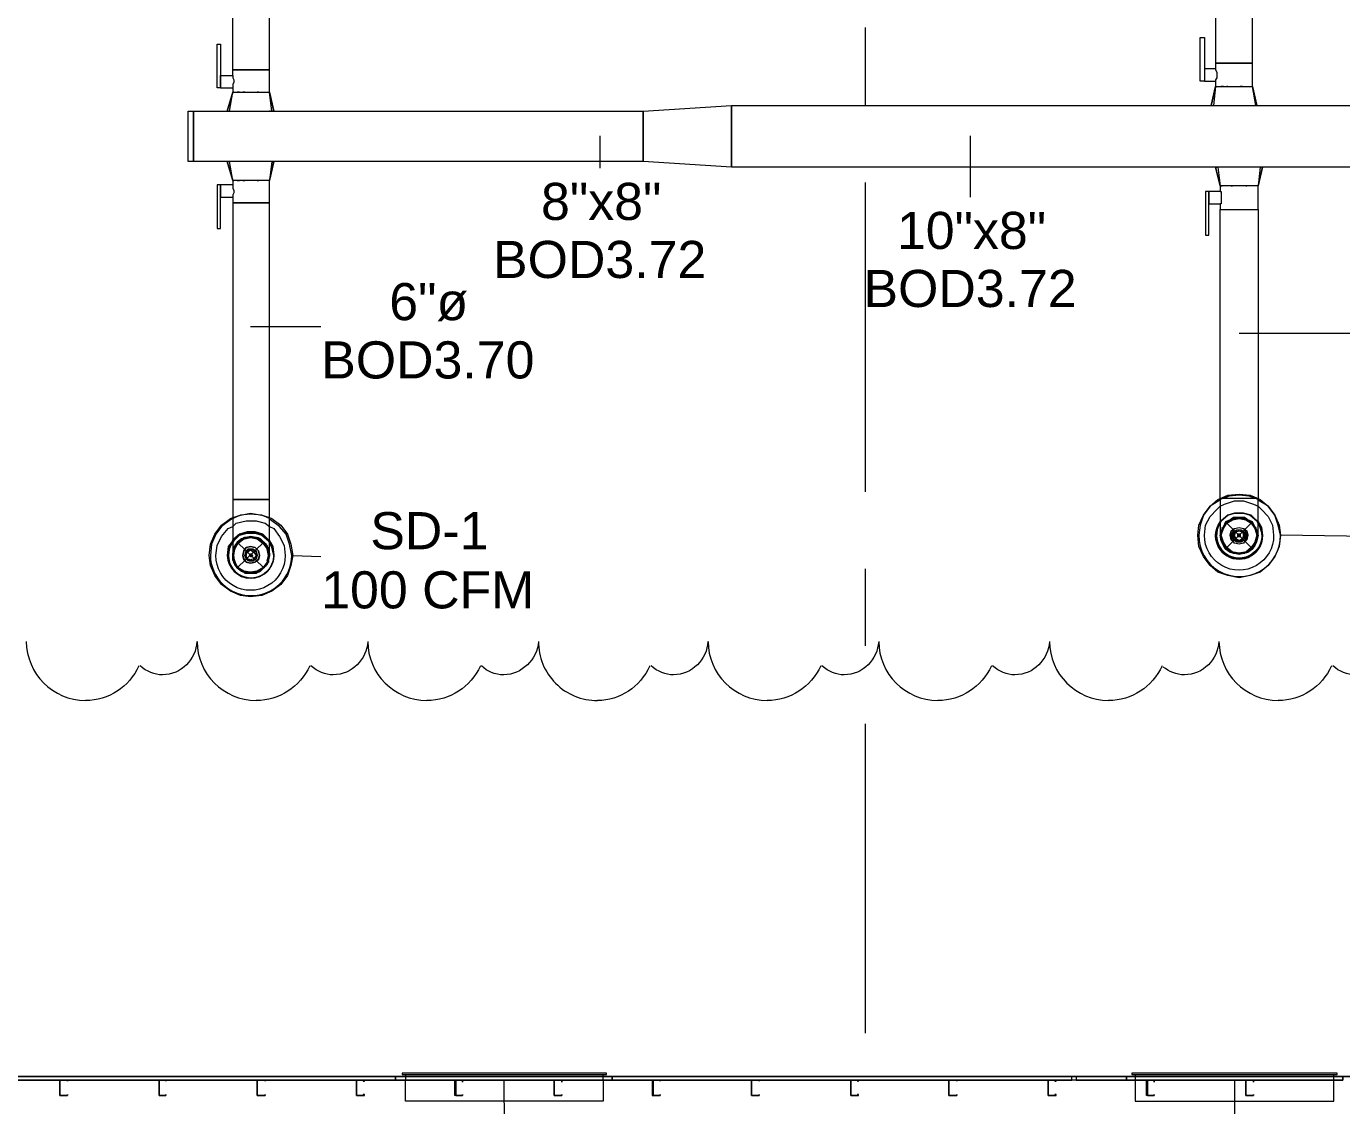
# Model space of a CAD drawing. Header units: metres. Extents: x 39 to 278, y -7 to 151.
# Drawn here: x 82.61 to 88.01, y 36.46 to 40.89 of the extents above; entities that cross this region are included whole.
import ezdxf

# ---------------------------------------------------------------- set-up
doc = ezdxf.new("R2010")
doc.units = ezdxf.units.M
doc.layers.add('HVAC - Ductos', color=5, linetype='Continuous', lineweight=50)
doc.layers.add('PDF_Geometry', color=7, linetype='Continuous', true_color=0xaaaaaa)
doc.layers.add('PDF_Text', color=7, linetype='Continuous')
doc.styles.add('PDF Helvetica', font='')
doc.styles.get('PDF Helvetica').set_extended_font_data('Helvetica')

msp = doc.modelspace()

# ---------------------------------------------------------------- linework, layer by layer
at = {"layer": 'HVAC - Ductos', "lineweight": 0}
for points in [[(83.4041, 40.6396), (83.4041, 40.6442), (83.4041, 40.6488), (83.4041, 40.658), (83.4041, 40.6625), (83.4041, 40.6671), (83.4041, 40.6763), (83.4041, 40.6809), (83.4041, 40.6855), (83.4545, 40.6855), (83.4545, 40.7084), (83.4637, 40.7084), (83.4728, 40.7084), (83.4912, 40.7084), (83.5096, 40.7084), (83.5278, 40.7084), (83.5508, 40.7084), (83.5691, 40.7084), (83.5828, 40.7084), (83.5966, 40.7084), (83.6012, 40.7084), (83.6058, 40.7084), (83.6058, 41.8863)], [(83.4362, 40.5388), (83.4316, 40.5388), (83.4545, 40.6167), (83.4591, 40.6167), (83.4637, 40.6167), (83.4728, 40.6167), (83.4912, 40.6167), (83.5096, 40.6167), (83.5278, 40.6167), (83.5508, 40.6167), (83.5691, 40.6167), (83.5828, 40.6167), (83.5966, 40.6167), (83.6012, 40.6167), (83.6058, 40.6167), (83.6058, 40.7084), (83.6012, 40.7084), (83.5966, 40.7084), (83.5828, 40.7084), (83.5691, 40.7084), (83.5508, 40.7084), (83.5278, 40.7084), (83.5096, 40.7084), (83.4912, 40.7084), (83.4728, 40.7084), (83.4637, 40.7084), (83.4545, 40.7084), (83.4545, 41.8863)], [(87.4925, 41.8359), (87.4925, 40.7359), (87.4925, 40.713), (87.4467, 40.713), (87.4467, 40.7084), (87.4467, 40.7038), (87.4467, 40.6992), (87.4467, 40.6946), (87.4467, 40.6855), (87.4467, 40.6809), (87.4467, 40.6763), (87.4467, 40.6717), (87.4467, 40.6671), (87.4467, 40.6625), (87.4925, 40.6625), (87.4925, 40.6396), (87.4833, 40.5617)], [(87.4741, 40.5617), (87.4925, 40.6396), (87.4971, 40.6396), (87.5017, 40.6396), (87.5154, 40.6396), (87.5292, 40.6396), (87.5475, 40.6396), (87.5704, 40.6396), (87.5887, 40.6396), (87.6071, 40.6396), (87.6208, 40.6396), (87.6346, 40.6396), (87.6391, 40.6396), (87.6437, 40.6396), (87.6437, 40.7359), (87.6346, 40.7359), (87.6208, 40.7359), (87.6071, 40.7359), (87.5887, 40.7359), (87.5704, 40.7359), (87.5475, 40.7359), (87.5292, 40.7359), (87.5154, 40.7359), (87.5017, 40.7359), (87.4971, 40.7359), (87.4925, 40.7359), (87.4971, 40.7359), (87.5017, 40.7359), (87.5154, 40.7359), (87.5292, 40.7359), (87.5475, 40.7359), (87.5704, 40.7359), (87.5887, 40.7359), (87.6071, 40.7359), (87.6208, 40.7359), (87.6346, 40.7359), (87.6437, 40.7359), (87.6437, 41.8359)], [(87.4925, 40.713), (87.4925, 40.7084), (87.4971, 40.6992), (87.4971, 40.69), (87.4971, 40.6855), (87.4971, 40.6763), (87.4925, 40.6671), (87.4925, 40.6625)], [(83.4545, 40.6855), (83.4545, 40.6809), (83.4545, 40.6763), (83.4591, 40.6671), (83.4591, 40.658), (83.4545, 40.6488), (83.4545, 40.6442), (83.4545, 40.6396), (83.4545, 40.635)], [(87.4925, 40.6396), (87.4741, 40.5617), (87.4787, 40.5617), (87.4833, 40.5617), (87.4925, 40.5617)], [(87.4971, 40.6396), (87.4971, 40.6396)], [(87.4971, 40.6396), (87.4971, 40.6396)], [(87.6621, 40.5617), (87.6437, 40.6396), (87.6621, 40.5617)], [(87.6575, 40.5617), (87.6437, 40.6396)], [(83.4041, 40.635), (83.4545, 40.635), (83.4545, 40.6167), (83.4591, 40.6167), (83.4545, 40.6167)], [(83.4408, 40.5388), (83.4545, 40.6167), (83.4316, 40.5388), (83.4362, 40.5388), (83.4408, 40.5388), (83.4453, 40.5388), (83.4545, 40.5388)], [(83.6104, 40.5388), (83.6058, 40.5388), (83.6149, 40.5388), (83.6058, 40.6167)], [(83.6241, 40.5388), (83.6058, 40.6167), (83.6241, 40.5388)], [(83.4591, 40.5388), (83.4728, 40.5388), (83.4774, 40.5388)], [(83.482, 40.5388), (83.4866, 40.5388), (83.4958, 40.5388), (83.5096, 40.5388), (83.5141, 40.5388), (83.5187, 40.5388), (83.5416, 40.5388)], [(83.5462, 40.5388), (83.5508, 40.5388), (83.5645, 40.5388), (83.5737, 40.5388), (83.5783, 40.5388), (83.5828, 40.5388), (83.6012, 40.5388)], [(85.1412, 40.5388), (85.5033, 40.5617)], [(85.1412, 40.3326), (85.1412, 40.5388)], [(85.5033, 40.5617), (85.5033, 40.3096)], [(87.4741, 40.5617), (87.4741, 40.5617)], [(87.4971, 40.5617), (87.5154, 40.5617), (87.52, 40.5617), (87.5246, 40.5617), (87.5337, 40.5617), (87.5475, 40.5617), (87.5521, 40.5617), (87.5567, 40.5617), (87.5795, 40.5617), (87.5841, 40.5617), (87.5887, 40.5617), (87.6025, 40.5617), (87.6117, 40.5617), (87.6162, 40.5617), (87.6208, 40.5617), (87.6391, 40.5617)], [(87.6437, 40.5617), (87.6529, 40.5617), (87.6575, 40.5617), (87.6621, 40.5617)], [(87.6483, 40.5617), (87.6483, 40.5617)], [(87.6621, 40.5617), (87.6621, 40.5617)], [(84.9625, 40.438), (84.9625, 40.305)], [(86.4841, 40.438), (86.4841, 40.1859)], [(83.6149, 40.3326), (83.6058, 40.2546), (83.6012, 40.2546), (83.5966, 40.2546), (83.5828, 40.2546), (83.5691, 40.2546), (83.5508, 40.2546), (83.5278, 40.2546), (83.5096, 40.2546), (83.4912, 40.2546), (83.4728, 40.2546), (83.4637, 40.2546), (83.4591, 40.2546), (83.4545, 40.2546), (83.4545, 40.2363), (83.4041, 40.2363), (83.3904, 40.2363), (83.3904, 40.0576), (83.4041, 40.0576), (83.4041, 40.2363), (83.4041, 40.2317), (83.4041, 40.2271), (83.4041, 40.2225), (83.4041, 40.2179), (83.4041, 40.2088), (83.4041, 40.2042), (83.4041, 40.195), (83.4041, 40.1905), (83.4041, 40.1859), (83.4545, 40.1859), (83.4545, 40.163), (83.4637, 40.163), (83.4728, 40.163), (83.4912, 40.163), (83.5096, 40.163), (83.5278, 40.163), (83.5508, 40.163), (83.5691, 40.163), (83.5828, 40.163), (83.5966, 40.163), (83.6012, 40.163), (83.6058, 40.163), (83.6058, 40.2546)], [(83.4545, 40.3326), (83.4453, 40.3326), (83.4408, 40.3326), (83.4362, 40.3326), (83.4316, 40.3326), (83.4545, 40.2546), (83.4316, 40.3326), (83.4362, 40.3326)], [(83.4545, 40.2546), (83.4591, 40.2546), (83.4545, 40.2546), (83.4408, 40.3326)], [(83.4774, 40.3326), (83.4728, 40.3326), (83.4591, 40.3326)], [(83.5416, 40.3326), (83.5187, 40.3326), (83.5141, 40.3326), (83.5096, 40.3326), (83.4958, 40.3326), (83.4866, 40.3326), (83.482, 40.3326)], [(83.6012, 40.3326), (83.5828, 40.3326), (83.5783, 40.3326), (83.5737, 40.3326), (83.5645, 40.3326), (83.5508, 40.3326), (83.5462, 40.3326)], [(83.6195, 40.3326), (83.6241, 40.3326), (83.6195, 40.3326), (83.6149, 40.3326), (83.6058, 40.3326)], [(83.6241, 40.3326), (83.6058, 40.2546), (83.6241, 40.3326)], [(85.5033, 40.3096), (85.1412, 40.3326)], [(87.6758, 40.3096), (87.6667, 40.2317), (87.6621, 40.2317), (87.6575, 40.2317), (87.6529, 40.2317), (87.6437, 40.2317), (87.6254, 40.2317), (87.6071, 40.2317), (87.5887, 40.2317), (87.5704, 40.2317), (87.5521, 40.2317), (87.5337, 40.2317), (87.5246, 40.2317), (87.52, 40.2317), (87.5154, 40.2317), (87.5108, 40.2317), (87.5108, 40.2088), (87.4649, 40.2088), (87.4512, 40.2088), (87.4512, 40.03), (87.4649, 40.03), (87.4649, 40.2088), (87.4649, 40.2042), (87.4649, 40.195), (87.4649, 40.1905), (87.4649, 40.1859), (87.4649, 40.1768), (87.4649, 40.1722), (87.4649, 40.1676), (87.4649, 40.163), (87.4649, 40.1584), (87.5108, 40.1584), (87.5108, 40.1355), (87.5154, 40.1355), (87.5246, 40.1355), (87.5337, 40.1355), (87.5521, 40.1355), (87.5704, 40.1355), (87.5887, 40.1355), (87.6071, 40.1355), (87.6254, 40.1355), (87.6437, 40.1355), (87.6529, 40.1355), (87.6621, 40.1355), (87.6667, 40.1355), (87.6667, 40.2317)], [(87.5383, 40.3096), (87.5337, 40.3096), (87.5154, 40.3096), (87.5062, 40.3096), (87.5017, 40.3096), (87.4971, 40.3096), (87.4925, 40.3096), (87.5108, 40.2317), (87.4925, 40.3096), (87.4971, 40.3096)], [(87.5017, 40.3096), (87.5108, 40.2317)], [(87.5704, 40.3096), (87.5567, 40.3096), (87.5475, 40.3096), (87.5429, 40.3096)], [(87.5704, 40.3096), (87.5704, 40.3096)], [(87.6025, 40.3096), (87.5795, 40.3096), (87.5749, 40.3096)], [(87.6804, 40.3096), (87.685, 40.3096), (87.6804, 40.3096), (87.6712, 40.3096), (87.6621, 40.3096), (87.6437, 40.3096), (87.6346, 40.3096), (87.63, 40.3096), (87.6208, 40.3096), (87.6117, 40.3096), (87.6071, 40.3096)], [(87.685, 40.3096), (87.6667, 40.2317), (87.685, 40.3096)], [(83.4545, 40.2363), (83.4545, 40.2317), (83.4545, 40.2271), (83.4545, 40.2225), (83.4591, 40.2134), (83.4591, 40.2042), (83.4545, 40.195), (83.4545, 40.1905), (83.4545, 40.1859)], [(87.5108, 40.2088), (87.5154, 40.2088), (87.5154, 40.2042), (87.5154, 40.195), (87.5154, 40.1905), (87.5154, 40.1813), (87.5154, 40.1722), (87.5154, 40.163), (87.5154, 40.1584), (87.5108, 40.1584)], [(87.5246, 40.2317), (87.5246, 40.2317)], [(87.5246, 40.2317), (87.5246, 40.2317)], [(83.5278, 39.6542), (83.8166, 39.6542)], [(87.5887, 39.6268), (88.0746, 39.6268)], [(87.5108, 38.9484), (87.5429, 38.9621), (87.5887, 38.9667), (87.6346, 38.9621), (87.6667, 38.9484)], [(87.6667, 38.9438), (87.63, 38.9576), (87.5887, 38.9621), (87.5475, 38.9576), (87.5108, 38.9438)], [(83.6058, 38.7146), (83.6058, 38.7238), (83.6058, 38.7421), (83.6058, 38.7696), (83.6058, 38.8109), (83.6058, 38.8567), (83.6058, 38.9117), (83.6058, 38.9438), (83.6012, 38.9438), (83.5966, 38.9438), (83.5828, 38.9438), (83.5691, 38.9438), (83.5508, 38.9438), (83.5278, 38.9438), (83.5096, 38.9438), (83.4912, 38.9438), (83.4728, 38.9438), (83.4637, 38.9438), (83.4545, 38.9438), (83.4545, 38.8888), (83.4545, 38.8384), (83.4545, 38.7972), (83.4545, 38.7604), (83.4545, 38.733), (83.4545, 38.7192), (83.4545, 38.7146), (83.4545, 38.7238), (83.4545, 38.7146), (83.4545, 38.6963), (83.4637, 38.678), (83.4728, 38.6642), (83.4912, 38.6504), (83.5096, 38.6413), (83.5278, 38.6413), (83.5508, 38.6413), (83.5691, 38.6504), (83.5828, 38.6642), (83.5966, 38.678), (83.6012, 38.6963), (83.6058, 38.7146), (83.6058, 38.7238), (83.6058, 38.7146), (83.6012, 38.6963), (83.5966, 38.678), (83.5828, 38.6642), (83.5691, 38.6504), (83.5508, 38.6413), (83.5278, 38.6413), (83.5096, 38.6413), (83.4912, 38.6504), (83.4728, 38.6642), (83.4637, 38.678), (83.4545, 38.6963), (83.4545, 38.7146)], [(87.6667, 38.9484), (87.6621, 38.9484), (87.6529, 38.9484), (87.6437, 38.9484), (87.6254, 38.9484), (87.6071, 38.9484), (87.5887, 38.9484), (87.5704, 38.9484), (87.5521, 38.9484), (87.5337, 38.9484), (87.5246, 38.9484), (87.5154, 38.9484), (87.5108, 38.9484), (87.5108, 38.9072), (87.5108, 38.8659), (87.5108, 38.8338), (87.5108, 38.8109), (87.5108, 38.7972), (87.5154, 38.8017), (87.5108, 38.7972), (87.5154, 38.7742), (87.5246, 38.7559), (87.5337, 38.7421), (87.5521, 38.7284), (87.5704, 38.7238), (87.5887, 38.7192), (87.6071, 38.7238), (87.6254, 38.7284), (87.6437, 38.7421), (87.6529, 38.7559), (87.6621, 38.7742), (87.6667, 38.7972), (87.6621, 38.8017), (87.6667, 38.7972), (87.6621, 38.7742), (87.6529, 38.7559), (87.6437, 38.7421), (87.6254, 38.7284), (87.6071, 38.7238), (87.5887, 38.7192), (87.5704, 38.7238), (87.5521, 38.7284), (87.5337, 38.7421), (87.5246, 38.7559), (87.5154, 38.7742), (87.5108, 38.7972)], [(87.6667, 38.7972), (87.6667, 38.8017), (87.6667, 38.82), (87.6667, 38.8521), (87.6667, 38.8888), (87.6667, 38.93), (87.6667, 38.9484), (87.6621, 38.9484), (87.6529, 38.9484), (87.6437, 38.9484), (87.6254, 38.9484), (87.6071, 38.9484), (87.5887, 38.9484), (87.5704, 38.9484), (87.5521, 38.9484), (87.5337, 38.9484), (87.5246, 38.9484), (87.5154, 38.9484), (87.5108, 38.9484)], [(87.5108, 38.9163), (87.5292, 38.9254), (87.5704, 38.9392), (87.6071, 38.9392), (87.6483, 38.9254), (87.6667, 38.9163)], [(88.1204, 38.7926), (87.7583, 38.7972), (87.7491, 38.8384), (87.7354, 38.8796), (87.7079, 38.9163), (87.6712, 38.9392), (87.6667, 38.9438)], [(83.6058, 38.8704), (83.6149, 38.8659), (83.6516, 38.8384), (83.6792, 38.8017), (83.6928, 38.7604), (83.702, 38.7146), (83.6928, 38.6734), (83.6792, 38.6321), (83.6516, 38.5954), (83.6149, 38.5679), (83.5737, 38.5496), (83.5278, 38.545), (83.4866, 38.5496), (83.4453, 38.5679), (83.4087, 38.5954), (83.3812, 38.6321), (83.3628, 38.6734), (83.3583, 38.7146), (83.3628, 38.7604), (83.3812, 38.8017), (83.4087, 38.8384), (83.4453, 38.8659), (83.4545, 38.8704)], [(83.4545, 38.8704), (83.4866, 38.8796), (83.5278, 38.8888), (83.5737, 38.8796), (83.6058, 38.8704)], [(83.6058, 38.8659), (83.5737, 38.8796), (83.5278, 38.8842), (83.4866, 38.8796), (83.4545, 38.8659)], [(83.4545, 38.8338), (83.4683, 38.8475), (83.5096, 38.8567), (83.5508, 38.8567), (83.5874, 38.8475), (83.6058, 38.8338)], [(87.6621, 38.8017), (87.6621, 38.8154), (87.6621, 38.7972), (87.6621, 38.7788), (87.6529, 38.7604), (87.6391, 38.7421), (87.6254, 38.733), (87.6071, 38.7238), (87.5887, 38.7238), (87.5704, 38.7238), (87.5521, 38.733), (87.5383, 38.7421), (87.5246, 38.7604), (87.52, 38.7788), (87.5154, 38.7972), (87.52, 38.8154), (87.5246, 38.8338), (87.5383, 38.8475), (87.5521, 38.8613), (87.5704, 38.8659), (87.5887, 38.8704), (87.6071, 38.8659), (87.6254, 38.8613), (87.6391, 38.8475), (87.6529, 38.8338), (87.6621, 38.8154), (87.6529, 38.8338), (87.6437, 38.8521), (87.6254, 38.8613), (87.6071, 38.8704), (87.5887, 38.8704), (87.5704, 38.8704), (87.5521, 38.8613), (87.5337, 38.8521), (87.5246, 38.8338), (87.5154, 38.8154), (87.5154, 38.8017)], [(87.5246, 38.8246), (87.5383, 38.8475), (87.5567, 38.8613)], [(87.5567, 38.8659), (87.5612, 38.8659)], [(87.5612, 38.8659), (87.5612, 38.8659)], [(87.5658, 38.8659), (87.5887, 38.8704), (87.6117, 38.8659)], [(87.6162, 38.8659), (87.6208, 38.8659)], [(87.6162, 38.8659), (87.6162, 38.8659)], [(87.6208, 38.8613), (87.6391, 38.8475), (87.6529, 38.8246)], [(87.52, 38.7696), (87.5154, 38.7972), (87.52, 38.82)], [(87.52, 38.8246), (87.52, 38.8292)], [(87.52, 38.8246), (87.52, 38.8246)], [(87.6575, 38.8292), (87.6575, 38.8246)], [(87.6575, 38.8246), (87.6575, 38.8246)], [(87.6575, 38.82), (87.6621, 38.7972), (87.6575, 38.7696)], [(83.5554, 38.788), (83.56, 38.788), (83.56, 38.7834), (83.5828, 38.7696), (83.5691, 38.7834), (83.5508, 38.788), (83.5278, 38.7926), (83.5096, 38.788), (83.4912, 38.7834), (83.4728, 38.7696), (83.4637, 38.7559), (83.4545, 38.7375), (83.4545, 38.7238)], [(83.4591, 38.6917), (83.4545, 38.7146), (83.4591, 38.7421), (83.4591, 38.7467)], [(83.5966, 38.6917), (83.6012, 38.7146), (83.5966, 38.7421), (83.6012, 38.7146), (83.5966, 38.6871), (83.5783, 38.6642), (83.5554, 38.6504), (83.5278, 38.6458), (83.5004, 38.6504), (83.4774, 38.6642), (83.4637, 38.6871), (83.4591, 38.7146), (83.4637, 38.7421), (83.4774, 38.765), (83.5004, 38.7834), (83.5278, 38.788), (83.5554, 38.7834), (83.5783, 38.765), (83.5966, 38.7421)], [(83.4591, 38.7467), (83.4591, 38.7467)], [(83.4637, 38.7467), (83.4774, 38.7696), (83.4958, 38.7834), (83.5004, 38.788), (83.505, 38.788)], [(83.505, 38.7834), (83.5278, 38.788), (83.5554, 38.7834)], [(83.6058, 38.7238), (83.6012, 38.7375), (83.5966, 38.7559), (83.5828, 38.7696), (83.5966, 38.7467), (83.6012, 38.7467), (83.6012, 38.7421)], [(87.5108, 38.7972), (87.5108, 38.7972)], [(87.52, 38.765), (87.52, 38.7696)], [(87.5567, 38.7284), (87.5383, 38.7421), (87.5246, 38.765)], [(87.6529, 38.765), (87.6391, 38.7421), (87.6208, 38.7284)], [(87.6621, 38.7696), (87.6575, 38.765)], [(83.4591, 38.6826), (83.4591, 38.6871), (83.4591, 38.6917)], [(83.6012, 38.6917), (83.6012, 38.6871), (83.5966, 38.6826)], [(83.6012, 38.6963), (83.6012, 38.6963)], [(83.6012, 38.6963), (83.6012, 38.6963)], [(83.702, 38.7146), (83.8166, 38.71)], [(87.5337, 38.7421), (87.5337, 38.7421)], [(87.5612, 38.7238), (87.5567, 38.7284)], [(87.6117, 38.7284), (87.5887, 38.7238), (87.5658, 38.7284)], [(87.6208, 38.7284), (87.6162, 38.7238)], [(87.6437, 38.7421), (87.6437, 38.7421)], [(83.4958, 38.6504), (83.4774, 38.6642), (83.4637, 38.6871)], [(83.505, 38.6458), (83.5004, 38.6458), (83.4958, 38.6458)], [(83.5554, 38.6458), (83.5278, 38.6413), (83.505, 38.6458)], [(83.56, 38.6458), (83.5554, 38.6458)], [(83.5966, 38.6871), (83.5828, 38.6642), (83.56, 38.6504)], [(84.967, 36.5879), (84.1741, 36.5879)], [(87.1487, 36.5834), (87.9921, 36.5834), (87.9921, 36.5879), (87.1487, 36.5879), (87.1487, 36.5834), (87.1625, 36.5834), (87.1625, 36.5604), (87.9783, 36.5604), (87.1625, 36.5604), (87.1625, 36.4734), (87.9783, 36.4734), (87.9783, 36.5604), (87.9783, 36.5834), (87.9875, 36.5834)], [(87.9645, 36.5879), (87.1717, 36.5879)], [(84.1512, 36.5834), (84.9899, 36.5834)], [(84.5683, 36.5604), (84.5729, 35.9966)], [(84.9716, 36.5604), (84.9716, 36.5604)], [(87.5704, 36.5604), (87.5704, 35.9966)], [(87.9691, 36.5604), (87.9691, 36.5604)]]:
    msp.add_lwpolyline(points, dxfattribs=at)
for points in [[(83.3904, 40.8138), (83.4041, 40.8138), (83.4041, 40.635), (83.3904, 40.635)], [(87.4283, 40.8413), (87.4467, 40.8413), (87.4467, 40.6625), (87.4283, 40.6625)], [(87.5246, 40.6396), (87.5154, 40.6396)], [(87.5429, 40.6396), (87.5383, 40.6396)], [(87.6025, 40.6396), (87.5979, 40.6396), (87.5933, 40.6396), (87.5979, 40.6396)], [(83.482, 40.6167), (83.4728, 40.6167)], [(83.505, 40.6167), (83.5004, 40.6167), (83.4958, 40.6167), (83.5004, 40.6167)], [(83.56, 40.6167), (83.5554, 40.6167)], [(83.2941, 40.5388), (83.2941, 40.3326), (83.2712, 40.3326), (83.2712, 40.5388)], [(85.1412, 40.3326), (83.2941, 40.3326), (83.2941, 40.5388), (85.1412, 40.5388)], [(83.6195, 40.5388), (83.6241, 40.5388)], [(85.5033, 40.5617), (88.7759, 40.5617), (88.7759, 40.3096), (85.5033, 40.3096)], [(83.4728, 40.2546), (83.482, 40.2546)], [(83.4958, 40.2546), (83.5004, 40.2546), (83.505, 40.2546), (83.5004, 40.2546)], [(83.5554, 40.2546), (83.56, 40.2546)], [(87.5154, 40.2317), (87.52, 40.2317)], [(87.5567, 40.2317), (87.5612, 40.2317)], [(87.6162, 40.2317), (87.6208, 40.2317)], [(83.6058, 40.163), (83.6012, 40.163), (83.5966, 40.163), (83.5828, 40.163), (83.5691, 40.163), (83.5508, 40.163), (83.5278, 40.163), (83.5096, 40.163), (83.4912, 40.163), (83.4728, 40.163), (83.4637, 40.163), (83.4545, 40.163), (83.4545, 38.9438), (83.4637, 38.9438), (83.4728, 38.9438), (83.4912, 38.9438), (83.5096, 38.9438), (83.5278, 38.9438), (83.5508, 38.9438), (83.5691, 38.9438), (83.5828, 38.9438), (83.5966, 38.9438), (83.6012, 38.9438), (83.6058, 38.9438)], [(87.6667, 40.1355), (87.6667, 38.9484), (87.6758, 38.9438), (87.7079, 38.9163), (87.7354, 38.8796), (87.7537, 38.8384), (87.7583, 38.7972), (87.7537, 38.7513), (87.7354, 38.71), (87.7079, 38.6734), (87.6758, 38.6458), (87.6346, 38.6321), (87.5887, 38.623), (87.5429, 38.6321), (87.5017, 38.6458), (87.4695, 38.6734), (87.4421, 38.71), (87.4237, 38.7513), (87.4191, 38.7972), (87.4237, 38.8384), (87.4421, 38.8796), (87.4695, 38.9163), (87.5017, 38.9438), (87.5108, 38.9484), (87.5108, 40.1355), (87.5154, 40.1355), (87.5246, 40.1355), (87.5337, 40.1355), (87.5521, 40.1355), (87.5704, 40.1355), (87.5887, 40.1355), (87.6071, 40.1355), (87.6254, 40.1355), (87.6437, 40.1355), (87.6529, 40.1355), (87.6621, 40.1355)], [(87.5108, 38.8475), (87.5154, 38.8567), (87.5429, 38.8796), (87.5704, 38.8888), (87.6071, 38.8888), (87.6346, 38.8796), (87.6621, 38.8567), (87.6391, 38.8796), (87.6071, 38.8888), (87.5704, 38.8888), (87.5429, 38.8796), (87.5154, 38.8567), (87.5108, 38.8521), (87.5154, 38.8567)], [(87.6621, 38.8567), (87.6346, 38.8796), (87.6071, 38.8888), (87.5704, 38.8888), (87.5429, 38.8796), (87.5154, 38.8567), (87.5429, 38.8796), (87.5704, 38.8888), (87.6071, 38.8888), (87.6391, 38.8796), (87.6621, 38.8567), (87.6667, 38.8521), (87.6621, 38.8567), (87.6667, 38.8475)], [(87.5246, 38.8246), (87.5383, 38.8475), (87.5612, 38.8613), (87.5887, 38.8659), (87.6162, 38.8613), (87.6391, 38.8475), (87.6529, 38.8246), (87.6621, 38.7972), (87.6529, 38.7696), (87.6391, 38.7467), (87.6162, 38.7284), (87.5887, 38.7238), (87.5612, 38.7284), (87.5383, 38.7467), (87.5246, 38.7696), (87.5154, 38.7972)], [(83.4545, 38.7788), (83.482, 38.8017), (83.5141, 38.8109), (83.5462, 38.8109), (83.5783, 38.8017), (83.6012, 38.7788), (83.6058, 38.7742), (83.6012, 38.7788), (83.5783, 38.8017), (83.5462, 38.8109), (83.5141, 38.8109), (83.482, 38.8017), (83.4545, 38.7788), (83.4545, 38.7742)], [(83.6012, 38.7742), (83.5737, 38.7972), (83.5462, 38.8063), (83.5141, 38.8063), (83.482, 38.7972), (83.4591, 38.7742), (83.4545, 38.7696), (83.4591, 38.7742), (83.482, 38.7972), (83.5141, 38.8063), (83.5462, 38.8063), (83.5737, 38.7972), (83.6012, 38.7742), (83.6058, 38.7696)], [(87.5567, 38.8154), (87.5704, 38.8246), (87.5887, 38.8292), (87.6071, 38.8246), (87.6208, 38.8154), (87.6254, 38.7972), (87.6208, 38.7788), (87.6071, 38.765), (87.5887, 38.7604), (87.5704, 38.765), (87.5567, 38.7788), (87.5521, 38.7972)], [(87.5612, 38.8109), (87.5704, 38.8246), (87.5887, 38.8292), (87.6071, 38.8246), (87.6162, 38.8109), (87.6208, 38.7972), (87.6162, 38.7788), (87.6071, 38.765), (87.5887, 38.7604), (87.5704, 38.765), (87.5612, 38.7788), (87.5567, 38.7972)], [(87.5658, 38.8109), (87.5795, 38.82), (87.5979, 38.82), (87.6117, 38.8109), (87.6162, 38.7972), (87.6117, 38.7788), (87.5979, 38.7696), (87.5795, 38.7696), (87.5658, 38.7788), (87.5612, 38.7972)], [(87.5704, 38.8109), (87.5795, 38.82), (87.5979, 38.82), (87.6071, 38.8109), (87.6117, 38.7972), (87.6071, 38.7834), (87.5979, 38.7742), (87.5795, 38.7742), (87.5704, 38.7834), (87.5658, 38.7972)], [(87.5749, 38.8109), (87.5887, 38.8154), (87.6025, 38.8109), (87.6071, 38.7972), (87.6025, 38.7834), (87.5887, 38.7742), (87.5749, 38.7834), (87.5704, 38.7972)], [(87.5841, 38.8017), (87.5841, 38.7972), (87.5841, 38.8017), (87.5933, 38.8017), (87.5933, 38.7972), (87.5933, 38.8017)], [(87.685, 38.7972), (87.6804, 38.8292), (87.6667, 38.8521), (87.6804, 38.8292)], [(83.592, 38.678), (83.5828, 38.6642), (83.5645, 38.6504), (83.5462, 38.6458), (83.5278, 38.6413), (83.5096, 38.6458), (83.4912, 38.6504), (83.482, 38.6596), (83.4774, 38.6642), (83.4637, 38.678), (83.4591, 38.6963), (83.4545, 38.7146), (83.4591, 38.733), (83.4637, 38.7513), (83.4774, 38.7696), (83.4912, 38.7788), (83.5096, 38.788), (83.5278, 38.788), (83.5462, 38.788), (83.5645, 38.7788), (83.5828, 38.7696), (83.592, 38.7513), (83.6012, 38.733), (83.6012, 38.7146), (83.6012, 38.6963)], [(83.5004, 38.733), (83.4958, 38.7146), (83.5004, 38.733), (83.5096, 38.7467), (83.5278, 38.7513), (83.5462, 38.7467), (83.56, 38.733), (83.5645, 38.7146), (83.56, 38.733), (83.5462, 38.7467), (83.5278, 38.7513), (83.5096, 38.7467)], [(83.6241, 38.7146), (83.6195, 38.7513), (83.6058, 38.7742), (83.6195, 38.7513)], [(87.5933, 38.7926), (87.5933, 38.7972), (87.5933, 38.7926), (87.5841, 38.7926), (87.5841, 38.7972), (87.5841, 38.7926)], [(83.56, 38.7008), (83.5645, 38.7146), (83.56, 38.6963), (83.5462, 38.6871), (83.5278, 38.6826), (83.5096, 38.6871), (83.5004, 38.6963), (83.4958, 38.7146), (83.5004, 38.7008), (83.5096, 38.6871), (83.5278, 38.6826), (83.5462, 38.6871)], [(83.5096, 38.7284), (83.505, 38.7146), (83.5096, 38.733), (83.5187, 38.7421), (83.537, 38.7421), (83.5508, 38.733), (83.5554, 38.7146), (83.5508, 38.7284), (83.537, 38.7375), (83.5233, 38.7375)], [(83.5508, 38.7008), (83.5554, 38.7146), (83.5508, 38.7008), (83.537, 38.6917), (83.5187, 38.6917), (83.5096, 38.7008), (83.505, 38.7146), (83.5096, 38.7008), (83.5233, 38.6917), (83.537, 38.6917)], [(83.5141, 38.7284), (83.5278, 38.7375), (83.5416, 38.7284), (83.5508, 38.7146), (83.5416, 38.7008), (83.5278, 38.6963), (83.5141, 38.7008), (83.5096, 38.7146)], [(83.5278, 38.7192), (83.5233, 38.7146), (83.5278, 38.7192), (83.5324, 38.7192), (83.537, 38.7146), (83.5324, 38.71), (83.5278, 38.71), (83.5233, 38.7146), (83.5278, 38.71), (83.5324, 38.71), (83.5324, 38.7146), (83.5324, 38.7192)], [(84.9899, 36.5879), (84.1512, 36.5879), (84.1512, 36.5834), (84.1649, 36.5834), (84.1649, 36.5604), (84.9762, 36.5604), (84.9762, 36.5834), (84.9899, 36.5834)], [(84.9762, 36.5604), (84.9762, 36.4734), (84.1649, 36.4734), (84.1649, 36.5604)], [(84.2933, 36.5604), (84.1741, 36.5604)], [(84.5316, 36.5604), (84.3758, 36.5604)], [(84.77, 36.5604), (84.6096, 36.5604)], [(84.9716, 36.5604), (84.8479, 36.5604)], [(87.2954, 36.5604), (87.1717, 36.5604)], [(87.5337, 36.5604), (87.3733, 36.5604)], [(87.7721, 36.5604), (87.6117, 36.5604)], [(87.9691, 36.5604), (87.85, 36.5604)]]:
    msp.add_lwpolyline(points, close=True, dxfattribs=at)
for points in [[(87.5108, 38.9438), (87.5062, 38.9392), (87.4695, 38.9163), (87.4421, 38.8796), (87.4283, 38.8384), (87.4237, 38.7972, 1.013803), (87.7583, 38.7972)], [(87.6667, 38.9163), (87.6804, 38.9026), (87.7079, 38.875), (87.7263, 38.8384), (87.7308, 38.7972, -1.008641), (87.4467, 38.7972), (87.4512, 38.8384), (87.4695, 38.875), (87.4971, 38.9026), (87.5108, 38.9163)], [(83.4545, 38.8659), (83.4453, 38.8613), (83.4087, 38.8338), (83.3858, 38.8017), (83.3674, 38.7604), (83.3628, 38.7146, 0.986375), (83.6974, 38.7146), (83.6883, 38.7604), (83.6746, 38.8017), (83.647, 38.8338), (83.6104, 38.8613), (83.6058, 38.8659)], [(83.6058, 38.8338), (83.6241, 38.8246), (83.647, 38.7926), (83.6654, 38.7559), (83.67, 38.7146, -1.008579), (83.3858, 38.7146), (83.3904, 38.7559), (83.4087, 38.7926), (83.4362, 38.8246), (83.4545, 38.8338)]]:
    msp.add_lwpolyline(points, format="xyb", dxfattribs=at)
for points in [[(87.5108, 38.8521), (87.4971, 38.8292), (87.4925, 38.7972, 1.018637), (87.685, 38.7972), (87.6758, 38.8292), (87.6667, 38.8475, -1.352934), (87.4971, 38.7972), (87.5017, 38.8292), (87.5108, 38.8475, 1.325145), (87.685, 38.7972, -1.390205)], [(83.4545, 38.7742), (83.4362, 38.7513), (83.4316, 38.7146, 0.970653), (83.6241, 38.7146), (83.6149, 38.7467), (83.6058, 38.7696, -1.368432), (83.4362, 38.7146), (83.4408, 38.7467), (83.4545, 38.7696, 1.368432), (83.6241, 38.7146, -1.383807)]]:
    msp.add_lwpolyline(points, format="xyb", close=True, dxfattribs=at)
for centre, radius, start, end in [((82.8511, 38.3633), 0.2445, 180.3848, 269.6311), ((83.5524, 38.3633), 0.2445, 180.3843, 269.6316), ((84.2536, 38.3633), 0.2445, 180.3843, 269.6316), ((84.952, 38.3603), 0.2416, 179.6863, 270.3133), ((85.6516, 38.3633), 0.2445, 180.3809, 269.6187), ((86.3528, 38.3633), 0.2445, 180.3843, 269.6316), ((87.0541, 38.3633), 0.2445, 180.3709, 269.6287), ((87.7508, 38.3633), 0.2445, 180.3809, 269.6187)]:
    msp.add_arc(centre, radius, start, end, dxfattribs=at)
for points in [[(83.3078, 38.3617), (83.3033, 38.2884), (83.2437, 38.2242), (83.1658, 38.2242)], [(84.0091, 38.3617), (84.0045, 38.2884), (83.945, 38.2242), (83.867, 38.2242)], [(84.7104, 38.3617), (84.7058, 38.2884), (84.6416, 38.2242), (84.5683, 38.2242)], [(85.407, 38.3617), (85.4025, 38.2884), (85.3429, 38.2242), (85.2649, 38.2242)], [(86.1083, 38.3617), (86.1037, 38.2884), (86.0441, 38.2242), (85.9662, 38.2242)], [(86.8096, 38.3617), (86.805, 38.2884), (86.7454, 38.2242), (86.6675, 38.2242)], [(87.5062, 38.3617), (87.5017, 38.2884), (87.4421, 38.2242), (87.3641, 38.2242)], [(83.0695, 38.2608), (83.0283, 38.1738), (82.9458, 38.1188), (82.8496, 38.1188)], [(83.1658, 38.2242), (83.1337, 38.2242), (83.1016, 38.238), (83.0741, 38.2608)], [(83.7708, 38.2608), (83.7295, 38.1738), (83.647, 38.1188), (83.5508, 38.1188)], [(83.867, 38.2242), (83.835, 38.2242), (83.8029, 38.238), (83.7754, 38.2608)], [(84.472, 38.2608), (84.4308, 38.1738), (84.3483, 38.1188), (84.252, 38.1188)], [(84.5683, 38.2242), (84.5316, 38.2242), (84.4996, 38.238), (84.4766, 38.2608)], [(85.1687, 38.2608), (85.1275, 38.1738), (85.045, 38.1188), (84.9533, 38.1188)], [(85.2649, 38.2242), (85.2329, 38.2242), (85.2008, 38.238), (85.1733, 38.2608)], [(85.87, 38.2608), (85.8287, 38.1738), (85.7462, 38.1188), (85.6499, 38.1188)], [(85.9662, 38.2242), (85.9341, 38.2242), (85.9021, 38.238), (85.8746, 38.2608)], [(86.5712, 38.2608), (86.53, 38.1738), (86.4475, 38.1188), (86.3512, 38.1188)], [(86.6675, 38.2242), (86.6354, 38.2242), (86.6033, 38.238), (86.5758, 38.2608)], [(87.2725, 38.2608), (87.2312, 38.1738), (87.1487, 38.1188), (87.0525, 38.1188)], [(87.9691, 38.2608), (87.9279, 38.1738), (87.8454, 38.1188), (87.7491, 38.1188)], [(88.0654, 38.2242), (88.0333, 38.2242), (88.0013, 38.238), (87.9737, 38.2608)], [(87.3641, 38.2242), (87.3321, 38.2242), (87.2999, 38.238), (87.2771, 38.2563)]]:
    msp.add_open_spline(points, degree=3, dxfattribs=at)
at = {"layer": 'PDF_Geometry', "lineweight": 0}
for points in [[(86.0533, 40.8826), (86.0533, 40.5617)], [(86.0533, 40.2455), (86.0533, 38.9759)], [(86.0533, 38.6596), (86.0533, 38.3434)], [(86.0533, 38.0225), (86.0533, 36.753)], [(78.4724, 36.5742), (84.1237, 36.5742), (85.0129, 36.5742), (86.9012, 36.5742), (86.8921, 36.5742), (86.8829, 36.5742), (86.8737, 36.5742), (86.8645, 36.5742), (86.86, 36.5742), (86.8691, 36.5742), (86.8737, 36.5742), (86.8875, 36.5742), (86.8967, 36.5742), (86.9104, 36.5742), (86.9241, 36.5742), (86.9379, 36.5742), (86.9471, 36.5742), (86.9562, 36.5742), (86.9608, 36.5742), (86.9562, 36.5742), (86.9517, 36.5742), (86.9425, 36.5742), (86.9333, 36.5742), (86.9195, 36.5742), (87.1258, 36.5742), (85.0129, 36.5742), (85.0129, 36.5604), (84.1237, 36.5604), (84.1237, 36.5742), (84.1237, 36.5604), (85.0129, 36.5604), (85.0129, 36.5742), (84.1237, 36.5742), (78.4724, 36.5742)], [(84.3987, 36.5512), (84.3987, 36.5512)], [(84.8066, 36.5512), (84.8066, 36.5512)], [(86.9195, 36.5604), (86.9333, 36.5604), (86.9425, 36.5604), (86.9517, 36.5604), (86.9562, 36.5604), (86.9608, 36.5604), (86.9562, 36.5604), (86.9471, 36.5604), (86.9379, 36.5604), (86.9241, 36.5604), (86.9104, 36.5604), (86.8967, 36.5604), (86.8875, 36.5604), (86.8737, 36.5604), (86.8691, 36.5604), (86.86, 36.5604), (86.8645, 36.5604), (86.8737, 36.5604), (86.8829, 36.5604), (86.8921, 36.5604), (86.9012, 36.5604)], [(87.2404, 36.5512), (87.2404, 36.5512)], [(87.6483, 36.5512), (87.6483, 36.5512)], [(84.3712, 36.4962), (84.3712, 36.4962)], [(84.3987, 36.5008), (84.3987, 36.5008)], [(84.7746, 36.4962), (84.7746, 36.4962)], [(84.7746, 36.4962), (84.7746, 36.4962)], [(84.8066, 36.5008), (84.8066, 36.5008)], [(87.2129, 36.4962), (87.2129, 36.4962)], [(87.2404, 36.5008), (87.2404, 36.5008)], [(87.6162, 36.4962), (87.6162, 36.4962)], [(87.6162, 36.4962), (87.6162, 36.4962)], [(87.6483, 36.5008), (87.6483, 36.5008)]]:
    msp.add_lwpolyline(points, dxfattribs=at)
at = {"layer": 'PDF_Geometry', "color": 8, "lineweight": 0, "true_color": 0x808080}
for points in [[(87.6483, 38.8429), (87.6117, 38.8704), (87.5658, 38.8704), (87.5292, 38.8429), (87.5108, 38.7972), (87.5292, 38.7513), (87.5658, 38.7238), (87.6117, 38.7238), (87.6483, 38.7513), (87.6667, 38.7972)], [(83.592, 38.7604), (83.5508, 38.788), (83.505, 38.788), (83.4683, 38.7604), (83.4545, 38.7146), (83.4683, 38.6734), (83.505, 38.6413), (83.5508, 38.6413), (83.592, 38.6734), (83.6058, 38.7146)]]:
    msp.add_lwpolyline(points, close=True, dxfattribs=at)
for points in [[(87.5337, 38.8521), (87.6437, 38.7421)], [(87.6437, 38.8521), (87.5337, 38.7421)], [(83.4728, 38.7696), (83.5828, 38.6642)], [(83.5828, 38.7696), (83.4728, 38.6642)]]:
    msp.add_lwpolyline(points, dxfattribs=at)
at = {"layer": 'PDF_Geometry', "lineweight": 0}
for points in [[(84.1237, 36.5742), (84.1237, 36.5604), (83.9953, 36.5604), (84.1237, 36.5604), (84.1237, 36.5742), (78.4724, 36.5742), (78.3807, 36.5742), (78.2157, 36.5742), (78.2157, 36.5604), (78.2799, 36.5604), (78.2157, 36.5604), (78.2157, 36.5742), (78.3807, 36.5742), (78.4724, 36.5742)], [(82.7441, 36.5604), (82.3682, 36.5604)], [(82.7762, 36.5604), (82.7441, 36.5604), (82.7441, 36.5558), (82.7441, 36.4962), (82.7762, 36.4962), (82.7762, 36.5008), (82.7762, 36.4962), (82.7441, 36.4962), (82.7441, 36.5558), (82.7441, 36.5604), (82.7762, 36.5604), (82.7762, 36.5558)], [(83.152, 36.5604), (82.7762, 36.5604)], [(83.1795, 36.5604), (83.152, 36.5604), (83.152, 36.5558), (83.152, 36.4962), (83.1795, 36.4962), (83.1795, 36.5008), (83.1795, 36.4962), (83.152, 36.4962), (83.152, 36.5558), (83.152, 36.5604), (83.1795, 36.5604), (83.1795, 36.5558)], [(83.56, 36.5604), (83.1795, 36.5604)], [(83.5874, 36.5604), (83.56, 36.5604), (83.5554, 36.5604), (83.5554, 36.5558), (83.5554, 36.4962), (83.56, 36.4962), (83.5874, 36.4962), (83.5874, 36.5008), (83.5874, 36.4962), (83.56, 36.4962), (83.5554, 36.4962), (83.5554, 36.5558), (83.5554, 36.5604), (83.56, 36.5604), (83.5874, 36.5604), (83.5874, 36.5558)], [(83.9633, 36.5604), (83.5874, 36.5604)], [(83.9953, 36.5604), (83.9633, 36.5604), (83.9633, 36.5558), (83.9633, 36.4962), (83.9953, 36.4962), (83.9953, 36.5008), (83.9908, 36.5008), (83.9908, 36.4962), (83.9633, 36.4962), (83.9633, 36.5558), (83.9633, 36.5604), (83.9908, 36.5604), (83.9908, 36.5558), (83.9953, 36.5558)], [(84.3712, 36.5604), (84.3712, 36.5558), (84.3712, 36.4962), (84.3987, 36.4962), (84.3987, 36.5008), (84.3987, 36.4962), (84.3712, 36.4962), (84.3666, 36.4962), (84.3666, 36.5558), (84.3666, 36.5604), (84.3712, 36.5604), (84.3987, 36.5604)], [(84.3987, 36.5512), (84.3987, 36.5604)], [(84.7746, 36.5604), (84.7746, 36.5558), (84.7746, 36.4962), (84.8066, 36.4962), (84.8066, 36.5008), (84.8066, 36.4962), (84.7746, 36.4962), (84.7746, 36.5558), (84.7746, 36.5604), (84.8066, 36.5604)], [(84.8066, 36.5512), (84.8066, 36.5604)], [(87.1258, 36.5742), (87.1258, 36.5604), (86.8371, 36.5604), (86.9012, 36.5604), (86.9012, 36.5742), (85.0129, 36.5742), (85.0129, 36.5604), (85.1825, 36.5604), (85.0129, 36.5604), (85.0129, 36.5742)], [(85.21, 36.5604), (85.1825, 36.5604), (85.1779, 36.5558), (85.1779, 36.4962), (85.1825, 36.4962), (85.21, 36.4962), (85.21, 36.5008), (85.21, 36.4962), (85.1825, 36.4962), (85.1825, 36.5558), (85.1825, 36.5604), (85.21, 36.5604), (85.21, 36.5558)], [(85.5858, 36.5604), (85.21, 36.5604)], [(85.6179, 36.5604), (85.5858, 36.5604), (85.5858, 36.5558), (85.5858, 36.4962), (85.6179, 36.4962), (85.6179, 36.5008), (85.6179, 36.4962), (85.5858, 36.4962), (85.5858, 36.5558), (85.5858, 36.5604), (85.6179, 36.5604), (85.6179, 36.5558)], [(85.9937, 36.5604), (85.6179, 36.5604)], [(86.0258, 36.5604), (85.9937, 36.5604), (85.9937, 36.5558), (85.9937, 36.4962), (86.0258, 36.4962), (86.0258, 36.5008), (86.0212, 36.5008), (86.0212, 36.4962), (85.9937, 36.4962), (85.9937, 36.5558), (85.9937, 36.5604), (86.0212, 36.5604), (86.0212, 36.5558), (86.0258, 36.5558)], [(86.4016, 36.5604), (86.0212, 36.5604)], [(86.4292, 36.5604), (86.4016, 36.5604), (86.3971, 36.5604), (86.3971, 36.5558), (86.3971, 36.4962), (86.4016, 36.4962), (86.4292, 36.4962), (86.4292, 36.5008), (86.4292, 36.4962), (86.4016, 36.4962), (86.3971, 36.4962), (86.3971, 36.5558), (86.3971, 36.5604), (86.4016, 36.5604), (86.4292, 36.5604), (86.4292, 36.5558)], [(86.805, 36.5604), (86.4292, 36.5604)], [(86.8371, 36.5604), (86.805, 36.5604), (86.805, 36.5558), (86.805, 36.4962), (86.8371, 36.4962), (86.8371, 36.5008), (86.8325, 36.5008), (86.8325, 36.4962), (86.805, 36.4962), (86.805, 36.5558), (86.805, 36.5604), (86.8325, 36.5604), (86.8325, 36.5558), (86.8371, 36.5558)], [(87.1258, 36.5742), (86.9195, 36.5742), (86.9195, 36.5604), (87.1258, 36.5604)], [(87.1258, 36.5604), (87.1258, 36.5742), (88.015, 36.5742), (90.1233, 36.5742), (88.015, 36.5742), (87.1258, 36.5742), (87.1258, 36.5604), (88.015, 36.5604), (88.015, 36.5742), (88.015, 36.5604)], [(87.2129, 36.5604), (87.2129, 36.5558), (87.2129, 36.4962), (87.2404, 36.4962), (87.2404, 36.5008), (87.2404, 36.4962), (87.2129, 36.4962), (87.2083, 36.4962), (87.2083, 36.5558), (87.2083, 36.5604), (87.2129, 36.5604), (87.2404, 36.5604)], [(87.2404, 36.5512), (87.2404, 36.5604)], [(87.6162, 36.5604), (87.6162, 36.5558), (87.6162, 36.4962), (87.6483, 36.4962), (87.6483, 36.5008), (87.6483, 36.4962), (87.6162, 36.4962), (87.6162, 36.5558), (87.6162, 36.5604), (87.6483, 36.5604)], [(87.6483, 36.5512), (87.6483, 36.5604)]]:
    msp.add_lwpolyline(points, close=True, dxfattribs=at)
at = {"layer": 'PDF_Geometry', "color": 254, "lineweight": 0, "true_color": 0xd2d2d2}
for points in [[(82.7441, 36.5512), (82.7441, 36.5558)], [(82.7487, 36.5604), (82.7487, 36.5604)], [(83.5691, 36.4962), (83.5737, 36.4962)], [(85.2008, 36.4962), (85.2008, 36.4962)], [(85.5858, 36.5008), (85.5858, 36.5008)]]:
    msp.add_lwpolyline(points, dxfattribs=at)

# ---------------------------------------------------------------- texts
at = {"layer": 'PDF_Text', "lineweight": 0, "char_height": 0.15247, "attachment_point": 4, "style": 'PDF Helvetica'}
for s, insert in [('8"x8"', (84.7211, 40.1673)), ('10"x8"', (86.1832, 40.0481)), ('BOD3.72', (84.524, 39.9289)), ('BOD3.72', (86.0457, 39.8098)), ('6"ø', (84.0977, 39.7548)), ('BOD3.70', (83.8181, 39.5164)), ('SD-1', (84.0198, 38.8151)), ('100 CFM', (83.8181, 38.5722))]:
    msp.add_mtext(s, dxfattribs=dict(at, insert=insert))

doc.saveas('drawing.dxf')
